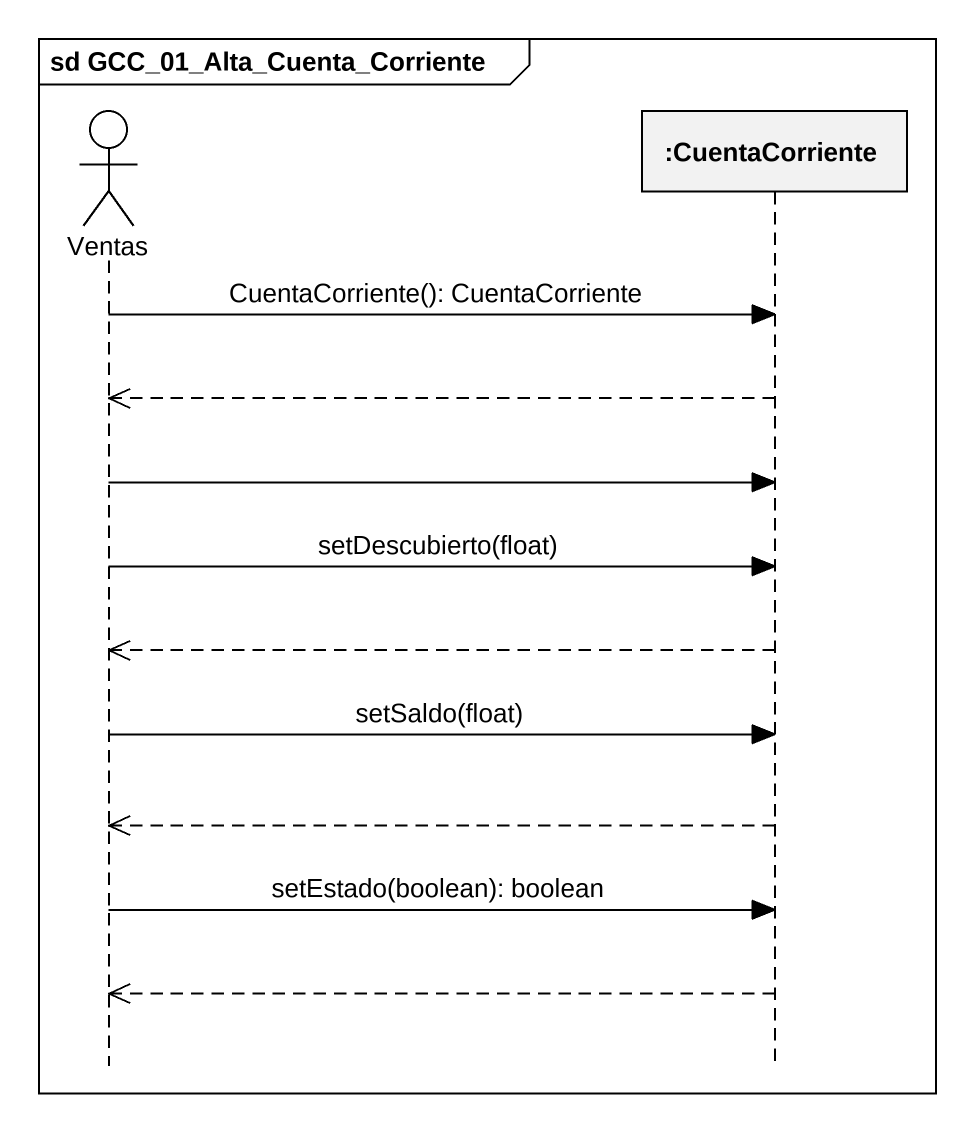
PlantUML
@startuml
mainframe sd GCC_01_Alta_Cuenta_Corriente
hide footbox
actor Ventas
participant ":CuentaCorriente" as CuentaCorriente

Ventas -> CuentaCorriente : CuentaCorriente(): CuentaCorriente
CuentaCorriente -->> Ventas
Ventas -> CuentaCorriente
Ventas -> CuentaCorriente : setDescubierto(float)
CuentaCorriente -->> Ventas
Ventas -> CuentaCorriente : setSaldo(float)
CuentaCorriente -->> Ventas
Ventas -> CuentaCorriente : setEstado(boolean): boolean
CuentaCorriente -->> Ventas
@enduml
